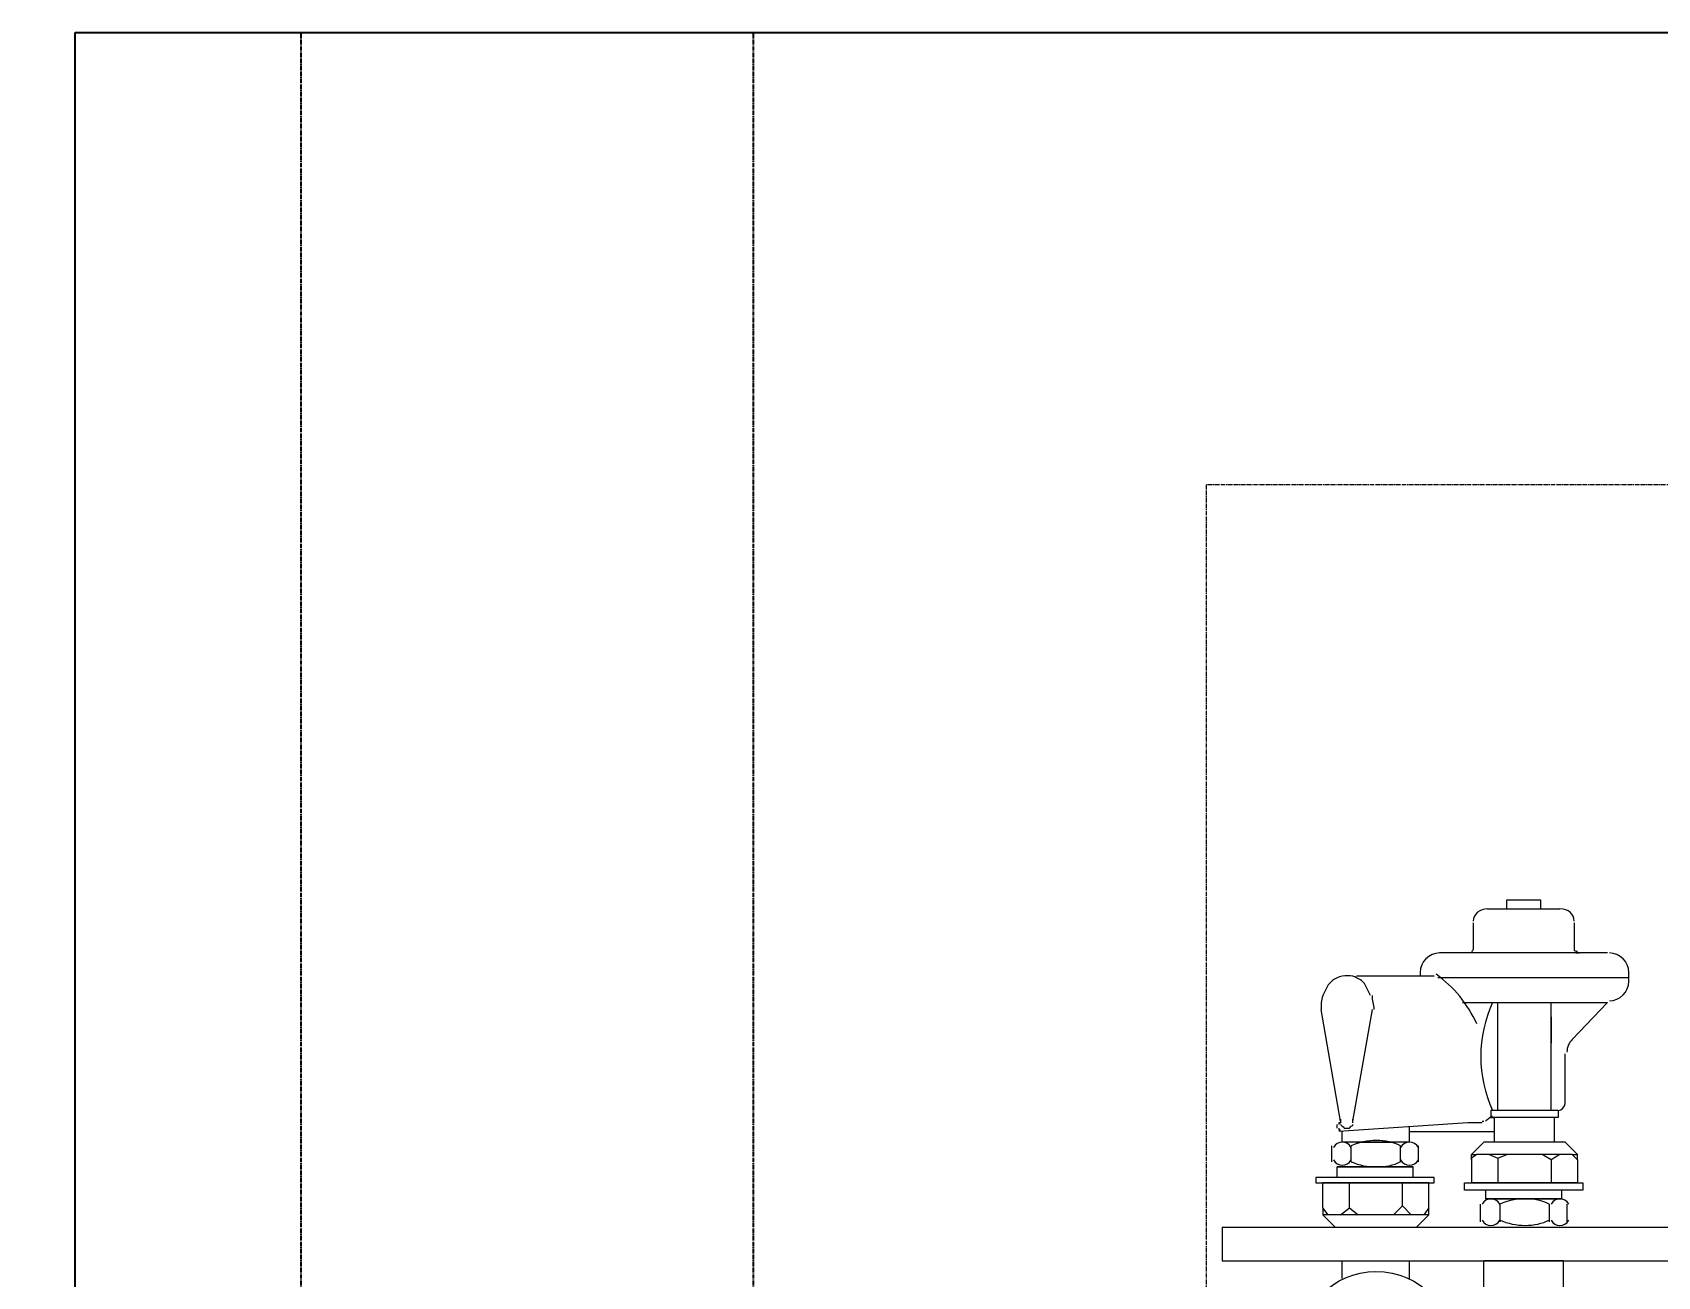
# Model space of a CAD drawing. Header units: millimetres. Extents: x -9013 to 516, y -36629 to 6082.
# Drawn here: x -7186.2 to -6827, y -8247.8 to -7972.8 of the extents above; entities that cross this region are included whole.
import ezdxf

# ---------------------------------------------------------------- set-up
doc = ezdxf.new("R2010")
doc.units = ezdxf.units.MM
doc.header["$LTSCALE"] = 0.05
doc.linetypes.add('CENTER', pattern=[50.8, 31.75, -6.35, 6.35, -6.35])
doc.linetypes.add('CENTER2', pattern=[28.575, 19.05, -3.175, 3.175, -3.175])
doc.layers.get('0').update_dxf_attribs({"lineweight": 18})
doc.layers.get('Defpoints').update_dxf_attribs({"color": 140, "lineweight": 18})
for name, color, linetype in [('1', 7, 'Continuous'), ('1CO', 4, 'Continuous'), ('2CONC', 4, 'Continuous'), ('HWAT___5CS', 3, 'CENTER2')]:
    doc.layers.add(name, color=color, linetype=linetype)
doc.layers.add('G-Anno-Std-Cntr', color=1, linetype='CENTER2', lineweight=18)
doc.styles.add('trebuchet_MS', font='trebuc.ttf')
doc.dimstyles.new('MGP', dxfattribs={"dimtxt": 2.5, "dimasz": 2.5, "dimexe": 1.25, "dimexo": 0.625, "dimtad": 1, "dimdec": 0, "dimtxsty": 'trebuchet_MS', "dimcen": 2.5, "dimclrt": 7, "dimadec": 0, "dimazin": 0, "dimtfac": 1, "dimtdec": 0, "dimtmove": 0, "dimatfit": 3, "dimfxl": 1.148294, "dimfxlon": 1, "dimarcsym": 2})

# ---------------------------------------------------------------- blocks, each defined once
blk = doc.blocks.new('*D782')
at = {"color": 0, "lineweight": -2, "transparency": 16777216}
for p, q in [((-7389.06, -7972.81), (-7516.89, -7972.81)), ((-7503.89, -7997.81), (-7503.89, -10147.81)), ((-7389.06, -10172.81), (-7516.89, -10172.81))]:
    blk.add_line(p, q, dxfattribs=at)
at = {"color": 0, "transparency": 16777216}
for points in [[(-7508.05, -7997.81), (-7499.72, -7997.81), (-7503.89, -7972.81)], [(-7508.05, -10147.81), (-7499.72, -10147.81), (-7503.89, -10172.81)]]:
    blk.add_solid(points, dxfattribs=at)
at = {"layer": 'Defpoints', "color": 0, "transparency": 16777216}
for p in [(-7176.81, -7972.81), (-7503.89, -10172.81), (-7229.04, -10172.81)]:
    blk.add_point(p, dxfattribs=at)
at = {"color": 7, "transparency": 16777216, "insert": (-7522.6, -9072.81), "char_height": 25, "attachment_point": 5, "rotation": 90, "style": 'trebuchet_MS'}
blk.add_mtext('2200', dxfattribs=at)
blk = doc.blocks.new('*D783')
at = {"color": 0, "lineweight": -2, "transparency": 16777216}
for p, q in [((-7261.76, -8072.81), (-7389.59, -8072.81)), ((-7376.59, -8497.81), (-7376.59, -8097.81)), ((-7261.76, -8522.81), (-7389.59, -8522.81))]:
    blk.add_line(p, q, dxfattribs=at)
at = {"color": 0, "transparency": 16777216}
for points in [[(-7380.76, -8097.81), (-7372.42, -8097.81), (-7376.59, -8072.81)], [(-7380.76, -8497.81), (-7372.42, -8497.81), (-7376.59, -8522.81)]]:
    blk.add_solid(points, dxfattribs=at)
at = {"layer": 'Defpoints', "color": 0, "transparency": 16777216}
for p in [(-7376.59, -8072.81), (-6926.81, -8072.81), (-6926.81, -8522.81)]:
    blk.add_point(p, dxfattribs=at)
at = {"color": 7, "transparency": 16777216, "insert": (-7395.31, -8297.81), "char_height": 25, "attachment_point": 5, "rotation": 90, "style": 'trebuchet_MS'}
blk.add_mtext('450', dxfattribs=at)
blk = doc.blocks.new('*D787')
at = {"color": 0, "lineweight": -2, "transparency": 16777216}
for p, q in [((-6926.81, -7888.95), (-6926.81, -7761.12)), ((-6676.81, -7888.95), (-6676.81, -7761.12)), ((-6901.81, -7774.12), (-6701.81, -7774.12))]:
    blk.add_line(p, q, dxfattribs=at)
at = {"color": 0, "transparency": 16777216}
for points in [[(-6901.81, -7769.95), (-6901.81, -7778.29), (-6926.81, -7774.12)], [(-6701.81, -7769.95), (-6701.81, -7778.29), (-6676.81, -7774.12)]]:
    blk.add_solid(points, dxfattribs=at)
at = {"layer": 'Defpoints', "color": 0, "transparency": 16777216}
for p in [(-6676.81, -7774.12), (-6926.81, -7972.81), (-6676.81, -8072.81)]:
    blk.add_point(p, dxfattribs=at)
at = {"color": 7, "transparency": 16777216, "insert": (-6801.81, -7755.4), "char_height": 25, "attachment_point": 5, "style": 'trebuchet_MS'}
blk.add_mtext('250', dxfattribs=at)
blk = doc.blocks.new('*D791')
at = {"color": 0, "lineweight": -2, "transparency": 16777216}
for p, q in [((-7176.81, -7801.96), (-7176.81, -7674.13)), ((-5711.81, -7801.96), (-5711.81, -7674.13)), ((-7151.81, -7687.13), (-5736.81, -7687.13))]:
    blk.add_line(p, q, dxfattribs=at)
at = {"color": 0, "transparency": 16777216}
for points in [[(-7151.81, -7682.96), (-7151.81, -7691.29), (-7176.81, -7687.13)], [(-5736.81, -7682.96), (-5736.81, -7691.29), (-5711.81, -7687.13)]]:
    blk.add_solid(points, dxfattribs=at)
at = {"layer": 'Defpoints', "color": 0, "transparency": 16777216}
for p in [(-5711.81, -7687.13), (-7176.81, -7998.15), (-5711.81, -7998.15)]:
    blk.add_point(p, dxfattribs=at)
at = {"color": 7, "transparency": 16777216, "insert": (-6444.31, -7668.37), "char_height": 25, "attachment_point": 5, "style": 'trebuchet_MS'}
blk.add_mtext('1465', dxfattribs=at)
blk = doc.blocks.new('*D792')
at = {"color": 0, "lineweight": -2, "transparency": 16777216}
for p, q in [((-7261.7, -7972.81), (-7389.53, -7972.81)), ((-7376.53, -8047.81), (-7376.53, -7997.81)), ((-7261.7, -8072.81), (-7389.53, -8072.81))]:
    blk.add_line(p, q, dxfattribs=at)
at = {"color": 0, "transparency": 16777216}
for points in [[(-7380.7, -7997.81), (-7372.37, -7997.81), (-7376.53, -7972.81)], [(-7380.7, -8047.81), (-7372.37, -8047.81), (-7376.53, -8072.81)]]:
    blk.add_solid(points, dxfattribs=at)
at = {"layer": 'Defpoints', "color": 0, "transparency": 16777216}
for p in [(-7376.53, -7972.81), (-6832.91, -7972.81), (-6926.81, -8072.81)]:
    blk.add_point(p, dxfattribs=at)
at = {"color": 7, "transparency": 16777216, "insert": (-7395.25, -8022.81), "char_height": 25, "attachment_point": 5, "rotation": 90, "style": 'trebuchet_MS'}
blk.add_mtext('100', dxfattribs=at)
blk = doc.blocks.new('gas meter 1')
at = {"layer": '1', "color": 0, "lineweight": 5}
for points in [[(-6413.73, 3103.26), (-6413.73, 3105.22), (-6406.3, 3105.22), (-6406.3, 3103.26)], [(-6421.16, 3100.14), (-6421.16, 3094.27)], [(-6418.03, 3103.26), (-6402, 3103.26)], [(-6398.87, 3100.14), (-6398.87, 3094.27)], [(-6391.44, 3093.49), (-6428.59, 3093.49)], [(-6421.94, 3093.49), (-6422.33, 3093.49)], [(-6398.48, 3093.49), (-6397.7, 3093.49)], [(-6432.89, 3089.19), (-6432.89, 3088.41)], [(-6386.75, 3086.84), (-6386.75, 3089.19)], [(-6446.96, 3088.41), (-6429.76, 3088.41)], [(-6386.75, 3088.02), (-6428.98, 3088.02)], [(-6423.5, 3082.54), (-6391.44, 3082.54)], [(-6415.68, 3058.69), (-6415.68, 3082.54)], [(-6403.95, 3058.69), (-6403.95, 3082.54)], [(-6399.26, 3074.33), (-6391.44, 3082.54)], [(-6450.48, 3056.34), (-6454.78, 3080.98)], [(-6447.75, 3056.34), (-6443.44, 3080.98)], [(-6403.95, 3079.41), (-6403.95, 3073.55)], [(-6400.82, 3060.25), (-6400.82, 3071.2)], [(-6402.39, 3058.69), (-6417.25, 3058.69)], [(-6417.25, 3058.69), (-6417.25, 3057.13), (-6416.46, 3057.13)], [(-6403.17, 3057.13), (-6417.25, 3057.13)], [(-6416.46, 3051.65), (-6416.46, 3057.13)], [(-6402.39, 3058.69), (-6402.39, 3058.69), (-6402.39, 3057.13), (-6403.17, 3057.13)], [(-6403.17, 3051.65), (-6403.17, 3057.13)], [(-6451.26, 3054.78), (-6451.26, 3055.56)], [(-6422.33, 3055.95), (-6450.87, 3054)], [(-6450.87, 3055.95), (-6450.48, 3055.95)], [(-6450.09, 3051.65), (-6450.09, 3054)], [(-6435.23, 3051.65), (-6435.23, 3055.17)], [(-6435.23, 3054), (-6416.46, 3054)], [(-6419.2, 3055.95), (-6422.33, 3055.95)], [(-6452.44, 3047.35), (-6452.44, 3050.87)], [(-6435.23, 3051.65), (-6450.09, 3051.65)], [(-6435.62, 3051.65), (-6449.7, 3051.65)], [(-6448.14, 3047.35), (-6448.14, 3050.87)], [(-6446.96, 3051.65), (-6439.14, 3051.65)], [(-6437.19, 3047.35), (-6437.19, 3050.87)], [(-6433.28, 3047.35), (-6433.28, 3050.87)], [(-6421.55, 3048.91), (-6418.81, 3051.65)], [(-6400.82, 3051.65), (-6418.81, 3051.65)], [(-6398.09, 3047.74), (-6399.26, 3048.91), (-6398.09, 3048.91), (-6400.82, 3051.65)], [(-6451.26, 3046.18), (-6434.45, 3046.18), (-6451.26, 3046.18), (-6434.45, 3046.18)], [(-6451.26, 3043.83), (-6451.26, 3046.18)], [(-6435.62, 3046.18), (-6449.7, 3046.18)], [(-6447.75, 3046.18), (-6438.36, 3046.18)], [(-6434.45, 3043.83), (-6434.45, 3046.18)], [(-6421.55, 3047.74), (-6421.55, 3048.91), (-6420.37, 3048.91), (-6421.55, 3048.13)], [(-6421.55, 3048.13), (-6421.55, 3042.66)], [(-6399.26, 3048.91), (-6420.37, 3048.91)], [(-6417.64, 3048.91), (-6415.68, 3048.13), (-6413.73, 3048.91)], [(-6415.68, 3048.13), (-6415.68, 3042.66)], [(-6402, 3048.91), (-6403.95, 3047.74), (-6405.91, 3048.91)], [(-6403.95, 3047.74), (-6403.95, 3042.66)], [(-6398.09, 3047.74), (-6398.09, 3048.91)], [(-6398.09, 3047.74), (-6398.09, 3042.66)], [(-6429.76, 3043.83), (-6455.96, 3043.83)], [(-6455.96, 3043.83), (-6455.96, 3042.66)], [(-6455.96, 3042.66), (-6429.76, 3042.66)], [(-6430.93, 3042.66), (-6454.39, 3042.66)], [(-6454.39, 3037.18), (-6454.39, 3042.66)], [(-6448.53, 3037.18), (-6448.53, 3042.66)], [(-6436.8, 3037.58), (-6436.8, 3042.66)], [(-6430.93, 3037.18), (-6430.93, 3042.66)], [(-6429.76, 3042.66), (-6429.76, 3043.83)], [(-6423.11, 3042.66), (-6396.91, 3042.66)], [(-6423.11, 3041.09), (-6423.11, 3042.66)], [(-6398.09, 3042.66), (-6421.55, 3042.66)], [(-6396.91, 3042.66), (-6396.91, 3041.09)], [(-6396.91, 3041.09), (-6423.11, 3041.09)], [(-6418.42, 3041.09), (-6418.42, 3039.14)], [(-6418.42, 3039.14), (-6401.61, 3039.14), (-6418.42, 3039.14), (-6401.61, 3039.14)], [(-6402.78, 3039.14), (-6416.86, 3039.14)], [(-6414.9, 3039.14), (-6405.52, 3039.14)], [(-6401.61, 3041.09), (-6401.61, 3039.14)], [(-6453.22, 3035.62), (-6454.39, 3037.18)], [(-6454.39, 3037.18), (-6454.39, 3035.62)], [(-6453.22, 3035.62), (-6454.39, 3035.62), (-6451.66, 3032.88)], [(-6432.1, 3035.62), (-6453.22, 3035.62)], [(-6450.48, 3035.62), (-6448.53, 3037.18)], [(-6448.53, 3037.18), (-6446.57, 3035.62)], [(-6436.8, 3037.58), (-6438.75, 3035.62)], [(-6434.84, 3035.62), (-6436.8, 3037.58)], [(-6433.67, 3032.88), (-6430.93, 3035.62), (-6432.1, 3035.62)], [(-6430.93, 3035.62), (-6430.93, 3037.18), (-6432.1, 3035.62)], [(-6419.59, 3037.97), (-6419.59, 3034.06)], [(-6415.29, 3037.97), (-6415.29, 3034.06)], [(-6404.34, 3037.97), (-6404.34, 3034.06)], [(-6400.43, 3037.97), (-6400.43, 3034.06)], [(-6476.68, 3032.88), (-6476.68, 3025.45), (-6310.5, 3025.45)], [(-6476.68, 3032.88), (-6310.5, 3032.88)], [(-6450.09, 3021.54), (-6450.09, 3025.45)], [(-6435.23, 3021.54), (-6435.23, 3025.45)], [(-6401.21, 3025.45), (-6418.81, 3025.45)], [(-6418.81, 3018.42), (-6418.81, 3025.45)], [(-6401.21, 3018.42), (-6401.21, 3025.45)]]:
    blk.add_lwpolyline(points, dxfattribs=at)
for points in [[(-6418.03, 3103.26), (-6419.59, 3103.26), (-6421.16, 3102.09), (-6421.16, 3100.53)], [(-6398.87, 3100.53), (-6398.87, 3102.09), (-6400.04, 3103.26), (-6402, 3103.26)], [(-6428.59, 3093.49), (-6430.93, 3093.49), (-6432.89, 3091.53), (-6432.89, 3089.19)], [(-6421.55, 3093.88), (-6421.16, 3093.88), (-6421.16, 3093.88), (-6421.16, 3094.27)], [(-6398.87, 3094.27), (-6398.87, 3093.88), (-6398.48, 3093.88), (-6398.09, 3093.88)], [(-6386.75, 3089.19), (-6386.75, 3091.53), (-6388.7, 3093.49), (-6391.05, 3093.49)], [(-6453.22, 3086.45), (-6453.61, 3085.67), (-6454, 3084.89), (-6454.39, 3084.11)], [(-6451.26, 3088.02), (-6452.05, 3087.62), (-6452.44, 3087.23), (-6453.22, 3086.45)], [(-6448.92, 3088.41), (-6449.7, 3088.41), (-6450.48, 3088.41), (-6451.26, 3088.02)], [(-6446.96, 3088.02), (-6447.35, 3088.41), (-6448.14, 3088.41), (-6448.92, 3088.41)], [(-6445.01, 3086.45), (-6445.4, 3087.23), (-6446.18, 3087.62), (-6446.96, 3088.02)], [(-6443.84, 3084.11), (-6444.23, 3084.89), (-6444.62, 3085.67), (-6445.01, 3086.45)], [(-6420.37, 3077.85), (-6422.33, 3082.15), (-6425.46, 3086.06), (-6429.37, 3088.8)], [(-6391.05, 3082.93), (-6388.7, 3082.93), (-6386.75, 3084.89), (-6386.75, 3087.23)], [(-6454.39, 3084.11), (-6454.78, 3082.93), (-6454.78, 3082.15), (-6454.78, 3080.98)], [(-6443.05, 3080.98), (-6443.05, 3082.15), (-6443.44, 3082.93), (-6443.44, 3084.11)], [(-6416.86, 3082.54), (-6420.37, 3075.11), (-6420.37, 3066.12), (-6416.86, 3058.69)], [(-6399.26, 3074.33), (-6400.04, 3073.55), (-6400.43, 3072.77), (-6400.43, 3071.59)], [(-6402.39, 3058.69), (-6401.61, 3058.69), (-6400.82, 3059.47), (-6400.82, 3060.25)], [(-6450.48, 3056.73), (-6450.48, 3056.34), (-6450.48, 3055.95), (-6450.48, 3055.95)], [(-6447.75, 3055.95), (-6447.75, 3055.95), (-6447.75, 3056.34), (-6447.75, 3056.73)], [(-6418.42, 3056.34), (-6418.03, 3056.73), (-6417.64, 3057.13), (-6416.86, 3057.52)], [(-6450.48, 3055.56), (-6450.48, 3055.56), (-6450.09, 3055.17), (-6450.09, 3055.17)], [(-6450.09, 3055.17), (-6449.7, 3055.17), (-6449.7, 3054.78), (-6449.7, 3054.78)], [(-6449.7, 3054.78), (-6449.31, 3054.78), (-6449.31, 3054.78), (-6448.92, 3054.78)], [(-6448.92, 3054.78), (-6448.92, 3054.78), (-6448.53, 3054.78), (-6448.53, 3054.78)], [(-6448.53, 3054.78), (-6448.53, 3054.78), (-6448.14, 3055.17), (-6448.14, 3055.17)], [(-6448.14, 3055.17), (-6447.75, 3055.17), (-6447.75, 3055.56), (-6447.75, 3055.56)], [(-6419.2, 3056.34), (-6418.81, 3056.34), (-6418.81, 3056.34), (-6418.81, 3056.34)], [(-6437.19, 3050.87), (-6440.32, 3052.43), (-6444.62, 3052.43), (-6448.14, 3050.87)], [(-6448.14, 3047.35), (-6444.62, 3045.79), (-6440.32, 3045.79), (-6437.19, 3047.35)], [(-6404.34, 3037.97), (-6407.47, 3039.53), (-6411.77, 3039.53), (-6415.29, 3037.97)], [(-6415.29, 3034.45), (-6411.77, 3032.88), (-6407.47, 3032.88), (-6404.34, 3034.45)]]:
    blk.add_open_spline(points, degree=3, dxfattribs=at)
for points, knots in [([(-6450.48, 3055.95), (-6450.48, 3055.95), (-6450.87, 3055.95), (-6450.87, 3055.95), (-6450.87, 3055.56), (-6450.87, 3055.56), (-6450.87, 3055.56)], [0, 0, 0, 0, 1, 1, 1, 2, 2, 2, 2]), ([(-6450.87, 3054.78), (-6450.87, 3054.78), (-6450.87, 3054.39), (-6450.87, 3054.39), (-6450.87, 3054.39), (-6450.48, 3054.39), (-6450.48, 3054.39)], [0, 0, 0, 0, 1, 1, 1, 2, 2, 2, 2]), ([(-6448.14, 3050.48), (-6448.53, 3051.26), (-6449.31, 3051.65), (-6450.09, 3051.65), (-6450.87, 3051.65), (-6451.66, 3051.26), (-6452.05, 3050.48)], [0, 0, 0, 0, 1, 1, 1, 2, 2, 2, 2]), ([(-6433.28, 3050.48), (-6433.67, 3051.26), (-6434.45, 3051.65), (-6435.23, 3051.65), (-6436.01, 3051.65), (-6436.8, 3051.26), (-6437.19, 3050.48)], [0, 0, 0, 0, 1, 1, 1, 2, 2, 2, 2]), ([(-6452.05, 3047.74), (-6451.66, 3046.96), (-6450.87, 3046.57), (-6450.09, 3046.57), (-6449.31, 3046.57), (-6448.53, 3046.96), (-6448.14, 3047.74)], [0, 0, 0, 0, 1, 1, 1, 2, 2, 2, 2]), ([(-6437.19, 3047.74), (-6436.8, 3046.96), (-6436.01, 3046.57), (-6435.23, 3046.57), (-6434.45, 3046.57), (-6433.67, 3046.96), (-6433.28, 3047.74)], [0, 0, 0, 0, 1, 1, 1, 2, 2, 2, 2]), ([(-6415.29, 3037.97), (-6415.68, 3038.75), (-6416.46, 3039.14), (-6417.25, 3039.14), (-6418.03, 3039.14), (-6418.81, 3038.75), (-6419.2, 3037.97)], [0, 0, 0, 0, 1, 1, 1, 2, 2, 2, 2]), ([(-6400.04, 3037.97), (-6400.43, 3038.75), (-6401.21, 3039.14), (-6402, 3039.14), (-6402.78, 3039.14), (-6403.56, 3038.75), (-6403.95, 3037.97)], [0, 0, 0, 0, 1, 1, 1, 2, 2, 2, 2]), ([(-6419.2, 3034.45), (-6418.81, 3033.67), (-6418.03, 3033.27), (-6417.25, 3033.27), (-6416.46, 3033.27), (-6415.68, 3033.67), (-6415.29, 3034.45)], [0, 0, 0, 0, 1, 1, 1, 2, 2, 2, 2]), ([(-6403.95, 3034.45), (-6403.56, 3033.67), (-6402.78, 3033.27), (-6402, 3033.27), (-6401.21, 3033.27), (-6400.43, 3033.67), (-6400.04, 3034.45)], [0, 0, 0, 0, 1, 1, 1, 2, 2, 2, 2]), ([(-6442.66, 3023.11), (-6452.05, 3023.11), (-6460.26, 3014.9), (-6460.26, 3005.51), (-6460.26, 2995.74), (-6452.05, 2987.92), (-6442.66, 2987.92), (-6432.89, 2987.92), (-6425.07, 2995.74), (-6425.07, 3005.51), (-6425.07, 3014.9), (-6432.89, 3023.11), (-6442.66, 3023.11)], [0, 0, 0, 0, 1, 1, 1, 2, 2, 2, 3, 3, 3, 4, 4, 4, 4])]:
    blk.add_open_spline(points, degree=3, knots=knots, dxfattribs=at)
at = {"layer": 'G-Anno-Std-Cntr'}
blk.add_lwpolyline([(-6480.2, 2746.98), (-6230.2, 2746.98), (-6230.2, 3196.98), (-6480.2, 3196.98)], close=True, dxfattribs=at)
blk = doc.blocks.new('*D809')
at = {"color": 0, "lineweight": -2, "transparency": 16777216}
for p, q in [((-7176.81, -7888.95), (-7176.81, -7761.12)), ((-7126.81, -7844.13), (-7126.81, -7761.12)), ((-7201.81, -7774.12), (-7226.81, -7774.12)), ((-7126.81, -7774.12), (-7176.81, -7774.12)), ((-7101.81, -7774.12), (-7076.81, -7774.12))]:
    blk.add_line(p, q, dxfattribs=at)
at = {"color": 0, "transparency": 16777216}
for points in [[(-7201.81, -7769.95), (-7201.81, -7778.29), (-7176.81, -7774.12)], [(-7101.81, -7769.95), (-7101.81, -7778.29), (-7126.81, -7774.12)]]:
    blk.add_solid(points, dxfattribs=at)
at = {"layer": 'Defpoints', "color": 0, "transparency": 16777216}
for p in [(-7176.81, -7774.12), (-7126.81, -7850.13), (-7176.81, -7998.15)]:
    blk.add_point(p, dxfattribs=at)
at = {"color": 7, "transparency": 16777216, "insert": (-7151.81, -7755.4), "char_height": 25, "attachment_point": 5, "style": 'trebuchet_MS'}
blk.add_mtext('50', dxfattribs=at)

msp = doc.modelspace()

# ---------------------------------------------------------------- linework, layer by layer
at = {"layer": '1CO'}
msp.add_line((-7176.81, -10172.81), (-7176.81, -7972.81), dxfattribs=at)
at = {"layer": '2CONC', "lineweight": -3}
msp.add_line((-7176.81, -7972.81), (-5711.81, -7972.81), dxfattribs=at)
at = {"layer": 'HWAT___5CS'}
for p, q in [((-7126.81, -10172.81), (-7126.81, -7972.81)), ((-7026.81, -10172.81), (-7026.81, -7972.81))]:
    msp.add_line(p, q, dxfattribs=at)

# ---------------------------------------------------------------- block references
at = {"layer": 'G-Anno-Std-Cntr', "color": 7, "linetype": 'CENTER'}
msp.add_blockref('gas meter 1', (-446.61, -11269.78), dxfattribs=at)

# ---------------------------------------------------------------- dimensions: what is measured, and where the dimension line sits
for base, p1, p2, picture, middle in [((-5711.81, -7687.13), (-7176.81, -7998.15), (-5711.81, -7998.15), '*D791', (-6444.31, -7668.37)), ((-7176.81, -7774.12), (-7126.81, -7850.13), (-7176.81, -7998.15), '*D809', (-7151.81, -7755.4)), ((-6676.81, -7774.12), (-6926.81, -7972.81), (-6676.81, -8072.81), '*D787', (-6801.81, -7755.4))]:
    dim = msp.add_linear_dim(base=base, p1=p1, p2=p2, dimstyle='MGP', override={"dimscale": 100, "dimtxt": 0.25, "dimasz": 0.25, "dimexe": 0.13, "dimexo": 0.06, "dimgap": 0.06, "dimarcsym": 1})
    dim.commit()
    dim.dimension.update_dxf_attribs({"geometry": picture, "text_midpoint": middle})
for base, p1, p2, picture, middle in [((-7503.89, -10172.81), (-7176.81, -7972.81), (-7229.04, -10172.81), '*D782', (-7522.6, -9072.81)), ((-7376.53, -7972.81), (-6926.81, -8072.81), (-6832.91, -7972.81), '*D792', (-7395.25, -8022.81)), ((-7376.59, -8072.81), (-6926.81, -8522.81), (-6926.81, -8072.81), '*D783', (-7395.31, -8297.81))]:
    dim = msp.add_linear_dim(base=base, p1=p1, p2=p2, angle=90, dimstyle='MGP', override={"dimscale": 100, "dimtxt": 0.25, "dimasz": 0.25, "dimexe": 0.13, "dimexo": 0.06, "dimgap": 0.06, "dimarcsym": 1})
    dim.commit()
    dim.dimension.update_dxf_attribs({"geometry": picture, "text_midpoint": middle})

doc.saveas('drawing.dxf')
